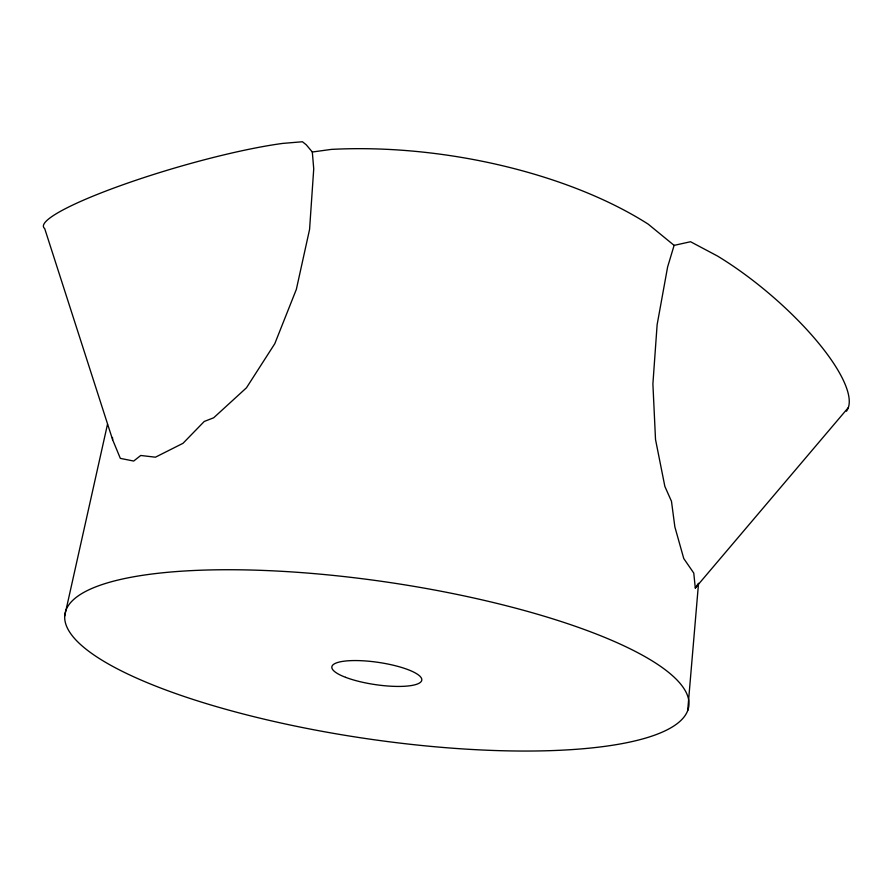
<?xml version="1.0" encoding="UTF-8"?>
<svg xmlns="http://www.w3.org/2000/svg" width="893" height="893" viewBox="0 0 893 893"><rect width="100%" height="100%" fill="white"/><g stroke="black" fill="none" stroke-linecap="round" stroke-linejoin="round"><path stroke-width="1.34" d="M687.699 710.594A315.318 78.93 8.4 0 0 244.682 569.89A315.318 78.93 8.4 0 0 197.889 700.983A315.318 78.93 8.4 0 0 687.699 710.594L698.538 583.263M64.664 616.058L107.495 424.309M846.441 411.215A135.044 40.453 40.3 0 0 717.392 255.978L690.546 241.735L674.115 245.374L667.607 266.996L657.125 324.728L652.895 383.923L655.518 439.49L664.872 486.462L671.48 501.308L674.862 526.903L683.759 558.538L693.772 573.083L695.29 588.018L848.35 407.576M695.29 588.018L697.98 583.966M312.316 152.011L313.733 168.844L309.57 229.434L296.353 289.354L274.787 343.705L246.468 387.796L213.673 417.79L204.24 421.463L183.02 443.296L155.427 457.194L140.737 455.475L133.693 461.045L120.332 458.377L112.618 439.702L44.695 228.563A145.068 19.892 -16.2 0 1 121.85 185.152A145.068 19.892 -16.2 0 1 282.757 143.405L302.426 141.753L306.254 144.789L312.316 152.011L331.303 149.399A289.555 130.758 9 0 1 648.195 224.143L674.115 245.374M112.496 437.447L112.618 439.702M345.591 677.329A45.443 11.218 8.4 0 0 420.458 682.297A45.443 11.218 8.4 0 0 364.333 660.876A45.443 11.218 8.4 0 0 345.591 677.329"/></g></svg>
